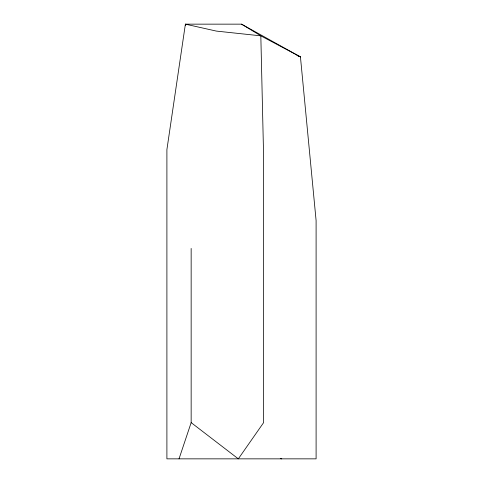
<?xml version="1.0" encoding="UTF-8"?>
<svg xmlns="http://www.w3.org/2000/svg" width="483" height="483" viewBox="0 0 483 483"><rect width="100%" height="100%" fill="white"/><g stroke="black" fill="none" stroke-linecap="round" stroke-linejoin="round"><path stroke-width="0.72" d="M185.375 25.635L185.387 24.15L241.53 24.15L300.444 56.897L316.099 220.52L316.099 458.85L166.901 458.85L166.901 149.633L185.387 24.15L216.342 31.087L260.826 35.839L300.444 56.897L296.985 55.467M179.024 458.85L191.153 422.625L191.153 248.437M280.285 458.572L281.758 458.85M241.53 24.15L260.826 35.839L263.609 156.401L263.609 422.625L238.324 458.85L191.153 422.625"/></g></svg>
